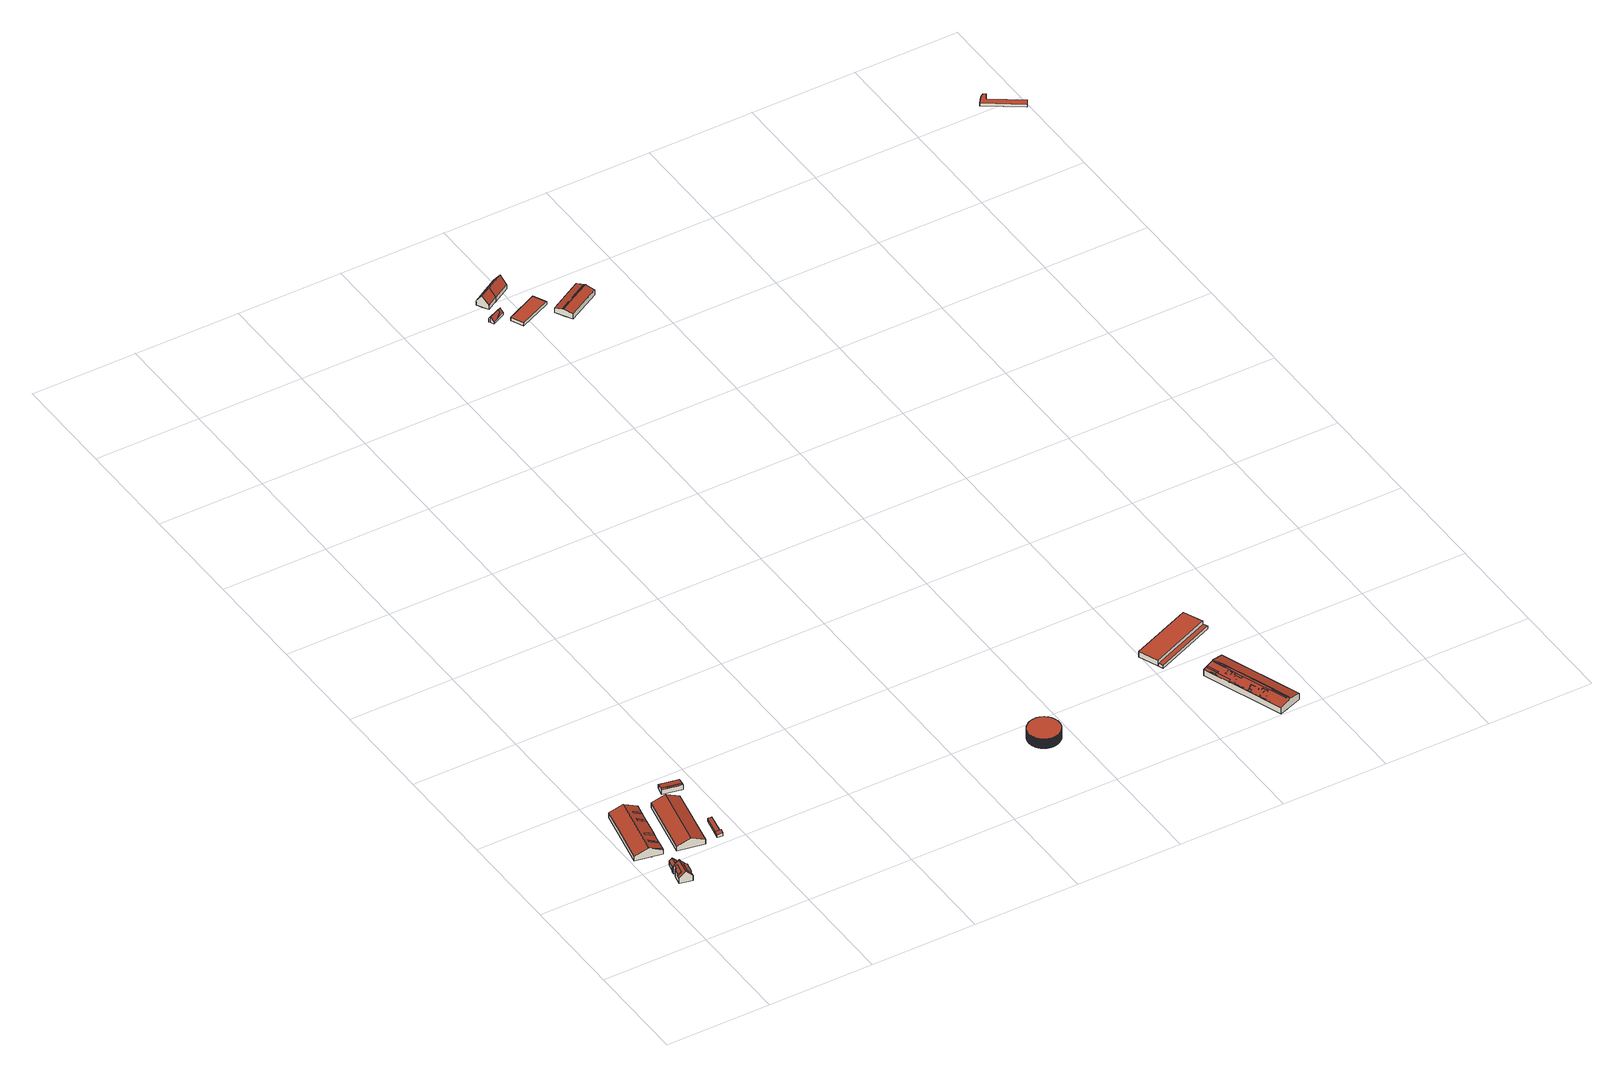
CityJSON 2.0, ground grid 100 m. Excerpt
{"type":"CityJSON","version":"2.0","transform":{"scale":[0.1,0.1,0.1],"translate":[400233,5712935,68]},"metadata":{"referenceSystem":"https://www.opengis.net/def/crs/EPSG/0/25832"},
"CityObjects":{
"building1":{"type":"Building","attributes":{"name":"05913000712260168 001","LoD1_datenquelleDachhoehe":"1000","LoD1_bezugspunktDach":"2200","GebaeudeHoehe":11.3,"LoD1_datenquelleBodenhoehe":"1000","LoD1_datenquelleLage":"1000","LoD2_datenquelleBodenhoehe":"1000","LoD2_datenquelleDachhoehe":"1000","LoD2_datenquelleLage":"1000","LoD2_FFDatum":"2020-02-06","LoD3_datenquelleBodenhoehe":"1000","LoD3_datenquelleDachhoehe":"1000","LoD3_datenquelleLage":"1000","LoD3_FFDatum":"2019-10-16","LoD3_FirstGenerationBy":"Hochschule Niederrhein, iPattern Institut, 2019","measuredHeight":11.3,"roofType":"3200","storeysAboveGround":0},"address":[{"locality":"Dortmund","thoroughfareName":"Greveler Straße","thoroughfareNumber":"168"}],"geometry":[{"type":"MultiSurface","lod":"2","boundaries":[[[0,1,2,3,4,5,6,7,8]],[[9,10,11,12,13,14,0,15,16,17]],[[18,5,4,19,20]],[[21,22,23,24,25,26,27,28,10,9,29,30]],[[31,32,33,34,35,36,37,38,39,40,41,42,43,44,45,46,47]],[[37,35,16,15,8,7]],[[40,37,7,6,18,20,2,1]],[[35,31,22,21,30,29,17,16]],[[0,8,15]],[[42,40,1,0,14,13]],[[3,2,20,19]],[[4,3,19]],[[6,5,18]],[[9,17,29]],[[11,10,28]],[[12,11,28,27]],[[45,42,13,12,27,26,25]],[[46,45,25,24]],[[47,46,24,23]],[[31,47,23,22]]],"semantics":{"surfaces":[{"type":"RoofSurface"},{"type":"GroundSurface"},{"type":"WallSurface"}],"values":[0,0,0,0,1,2,2,2,2,2,2,2,2,2,2,2,2,2,2,2]}}]},
"building2":{"type":"Building","attributes":{"name":"05913000712260168 003","LoD1_datenquelleDachhoehe":"1000","LoD1_bezugspunktDach":"2200","GebaeudeHoehe":7.1,"LoD1_datenquelleBodenhoehe":"1000","LoD1_datenquelleLage":"1000","LoD2_datenquelleBodenhoehe":"1000","LoD2_datenquelleDachhoehe":"1000","LoD2_datenquelleLage":"1000","LoD2_FFDatum":"2020-02-06","LoD3_datenquelleBodenhoehe":"1000","LoD3_datenquelleDachhoehe":"1000","LoD3_datenquelleLage":"1000","LoD3_FFDatum":"2019-10-16","LoD3_FirstGenerationBy":"Hochschule Niederrhein, iPattern Institut, 2019","measuredHeight":7.1,"roofType":"3100","storeysAboveGround":0},"address":[{"locality":"Dortmund","thoroughfareName":"Greveler Straße","thoroughfareNumber":"168"}],"geometry":[{"type":"MultiSurface","lod":"2","boundaries":[[[48,49,50,51]],[[52,51,53,16,54]],[[55,56,57,58,59,60,61]],[[57,55,53,51,50]],[[58,57,50,49]],[[61,58,49,48,52,54,16]],[[55,61,16,53]],[[48,51,52]]],"semantics":{"surfaces":[{"type":"RoofSurface"},{"type":"GroundSurface"},{"type":"WallSurface"}],"values":[0,0,1,2,2,2,2,2]}}]},
"building3":{"type":"Building","attributes":{"name":"05913000712260168 004","LoD1_datenquelleDachhoehe":"1000","LoD1_bezugspunktDach":"2200","GebaeudeHoehe":10.4,"LoD1_datenquelleBodenhoehe":"1000","LoD1_datenquelleLage":"1000","LoD2_datenquelleBodenhoehe":"1000","LoD2_datenquelleDachhoehe":"1000","LoD2_datenquelleLage":"1000","LoD2_FFDatum":"2020-02-06","LoD3_datenquelleBodenhoehe":"1000","LoD3_datenquelleDachhoehe":"1000","LoD3_datenquelleLage":"1000","LoD3_FFDatum":"2019-10-16","LoD3_FirstGenerationBy":"Hochschule Niederrhein, iPattern Institut, 2019","measuredHeight":10.4,"roofType":"9999","storeysAboveGround":0},"address":[{"locality":"Dortmund","thoroughfareName":"Greveler Straße","thoroughfareNumber":"168"}],"geometry":[{"type":"MultiSurface","lod":"2","boundaries":[[[62,63,64,65,66]],[[62,67,68,69,70,71,72,73,74,75,76,77,78,79,80,81,82,83,84,85,86,87,88,89,90,91,92,93,63]],[[94,95,96,97,98,99,100]],[[101,102,103,104,105,106]],[[107,108,109,83,110]],[[111,112,113,114,115]],[[116,69,117]],[[118,119,120,121,122,123,124,125,126,127,128,129,130,131,132,133,134,135,136,137,138,139]],[[139,135,116,117,68,67,62,66]],[[119,139,66,65,64]],[[121,119,64,63,93]],[[103,102,92,91]],[[104,103,91,90]],[[105,104,90,89]],[[106,105,89,88]],[[108,107,86,85]],[[109,108,85,84]],[[109,84,83]],[[110,83,82]],[[96,95,80,79]],[[97,96,79,78]],[[98,97,78,77]],[[99,98,77,76]],[[100,99,76,75]],[[112,111,74,73]],[[113,112,73,72]],[[114,113,72,71]],[[115,114,71,70]],[[117,69,68]],[[135,121,93,92,102,101,106,88,87,86,107,110,82,81,80,95,94,100,75,74,111,115,70,69,116]]],"semantics":{"surfaces":[{"type":"RoofSurface"},{"type":"GroundSurface"},{"type":"WallSurface"}],"values":[0,0,0,0,0,0,0,1,2,2,2,2,2,2,2,2,2,2,2,2,2,2,2,2,2,2,2,2,2,2]}}]},
"building4":{"type":"Building","attributes":{"name":"05913000712260168 005","LoD1_datenquelleDachhoehe":"1000","LoD1_bezugspunktDach":"2200","GebaeudeHoehe":10.3,"LoD1_datenquelleBodenhoehe":"1000","LoD1_datenquelleLage":"1000","LoD2_datenquelleBodenhoehe":"1000","LoD2_datenquelleDachhoehe":"1000","LoD2_datenquelleLage":"1000","LoD2_FFDatum":"2020-02-06","LoD3_datenquelleBodenhoehe":"1000","LoD3_datenquelleDachhoehe":"1000","LoD3_datenquelleLage":"1000","LoD3_FFDatum":"2019-10-16","LoD3_FirstGenerationBy":"Hochschule Niederrhein, iPattern Institut, 2019","measuredHeight":10.3,"roofType":"3100","storeysAboveGround":0},"address":[{"locality":"Dortmund","thoroughfareName":"Greveler Straße","thoroughfareNumber":"168"}],"geometry":[{"type":"MultiSurface","lod":"2","boundaries":[[[140,141,142,143]],[[140,143,144,145]],[[146,147,148,149,150,151]],[[148,146,144,143,142]],[[149,148,142,141]],[[151,149,141,140,145]],[[146,151,145,144]]],"semantics":{"surfaces":[{"type":"RoofSurface"},{"type":"GroundSurface"},{"type":"WallSurface"}],"values":[0,0,1,2,2,2,2]}}]},
"building5":{"type":"Building","attributes":{"name":"05913000712260168 008","LoD1_datenquelleDachhoehe":"1000","LoD1_bezugspunktDach":"2200","GebaeudeHoehe":3.4,"LoD1_AnlassartAlkis":300200,"LoD1_datenquelleBodenhoehe":"1000","LoD1_datenquelleLage":"1000","LoD2_datenquelleBodenhoehe":"1000","LoD2_datenquelleDachhoehe":"1000","LoD2_datenquelleLage":"1000","LoD2_FFDatum":"2020-02-06","LoD3_datenquelleBodenhoehe":"1000","LoD3_datenquelleDachhoehe":"1000","LoD3_datenquelleLage":"1000","LoD3_FFDatum":"2019-10-16","LoD3_FirstGenerationBy":"Hochschule Niederrhein, iPattern Institut, 2019","measuredHeight":3.4,"roofType":"1000","storeysAboveGround":0},"address":[{"locality":"Dortmund","thoroughfareName":"Greveler Straße","thoroughfareNumber":"168"}],"geometry":[{"type":"MultiSurface","lod":"2","boundaries":[[[152,153,154,155,156]],[[157,158,159,160,161]],[[157,161,152,156]],[[158,157,156,155]],[[159,158,155,154]],[[160,159,154,153]],[[161,160,153,152]]],"semantics":{"surfaces":[{"type":"RoofSurface"},{"type":"GroundSurface"},{"type":"WallSurface"}],"values":[0,1,2,2,2,2,2]}}]},
"building6":{"type":"Building","attributes":{"name":"05913000712260168 006","LoD1_datenquelleDachhoehe":"1000","LoD1_bezugspunktDach":"2200","GebaeudeHoehe":3.2,"LoD1_AnlassartAlkis":300200,"LoD1_datenquelleBodenhoehe":"1000","LoD1_datenquelleLage":"1000","LoD2_datenquelleBodenhoehe":"1000","LoD2_datenquelleDachhoehe":"1000","LoD2_datenquelleLage":"1000","LoD2_FFDatum":"2020-02-06","LoD3_datenquelleBodenhoehe":"1000","LoD3_datenquelleDachhoehe":"1000","LoD3_datenquelleLage":"1000","LoD3_FFDatum":"2019-10-16","LoD3_FirstGenerationBy":"Hochschule Niederrhein, iPattern Institut, 2019","measuredHeight":3.2,"roofType":"1000","storeysAboveGround":0},"address":[{"locality":"Dortmund","thoroughfareName":"Greveler Straße","thoroughfareNumber":"168"}],"geometry":[{"type":"MultiSurface","lod":"2","boundaries":[[[155,162,154,163,164,165,166]],[[167,168,169,170,159,171,158]],[[167,158,155,166]],[[168,167,166,165]],[[170,168,165,164,163]],[[159,170,163,154]],[[158,159,154,162,155]]],"semantics":{"surfaces":[{"type":"RoofSurface"},{"type":"GroundSurface"},{"type":"WallSurface"}],"values":[0,1,2,2,2,2,2]}}]},
"building7":{"type":"Building","attributes":{"name":"05913000712260168 007","LoD1_datenquelleDachhoehe":"1000","LoD1_bezugspunktDach":"2200","GebaeudeHoehe":5.4,"LoD1_datenquelleBodenhoehe":"1000","LoD1_datenquelleLage":"1000","LoD2_datenquelleBodenhoehe":"1000","LoD2_datenquelleDachhoehe":"1000","LoD2_datenquelleLage":"1000","LoD2_FFDatum":"2020-02-06","LoD3_datenquelleBodenhoehe":"1000","LoD3_datenquelleDachhoehe":"1000","LoD3_datenquelleLage":"1000","LoD3_FFDatum":"2019-10-16","LoD3_FirstGenerationBy":"Hochschule Niederrhein, iPattern Institut, 2019","measuredHeight":5.4,"roofType":"1000","storeysAboveGround":0},"address":[{"locality":"Dortmund","thoroughfareName":"Greveler Straße","thoroughfareNumber":"168"}],"geometry":[{"type":"MultiSurface","lod":"2","boundaries":[[[172,173,174,175,176,177,178,179]],[[180,181,182,183,184,185,186,187,188]],[[189,186,185,172,179,190,188]],[[173,172,185,184]],[[183,173,184]],[[191,183,192,193]],[[194,195,196,197,198,199,200,201,202,203,204,205,206]],[[199,197,190,179,178]],[[200,199,178,177]],[[189,188,187]],[[186,189,187]],[[192,183,182]],[[193,192,182,181]],[[197,206,191,193,181,180,188,190]],[[206,200,177,176,175,174,173,183,191]]],"semantics":{"surfaces":[{"type":"RoofSurface"},{"type":"GroundSurface"},{"type":"WallSurface"}],"values":[0,0,0,0,0,0,1,2,2,2,2,2,2,2,2]}}]},
"building8":{"type":"Building","attributes":{"description":"FF_35","LoD1_datenquelleDachhoehe":"9998","LoD1_bezugspunktDach":"2200","LoD3_datenquelleBodenhoehe":"1000","LoD3_datenquelleLage":"1000","LoD3_datenquelleDachhoehe":"9998","LoD3_FFDatum":"2024-01-16","LoD2_FFDatum":"2024-01-15","LoD2_datenquelleDachhoehe":"9998","LoD2_datenquelleBodenhoehe":"1000","LoD2_datenquelleLage":"1000","LoD1_AnlassartAlkis":300200,"LoD1_FFDatumAlkis":"2022-05-03","LoD1_Fortfuehrungsfall":"Neuerfassung","LoD1_datenquelleBodenhoehe":"1000","LoD1_datenquelleLage":"1000"},"geometry":[{"type":"MultiSurface","lod":"2","boundaries":[[[207,208,209,210,211,212,213,214,215,216,217,218,219,220,221,222,223,224,225,226,227,228,229,230,231,232,233,234,235,236,237,238,239,240,241,242,243,244,245,246,247,248,249,250,251,252,253,254,255,256,257,258,259,260,261,262,263,264,265,266,267,268,269,270,271,272,273,274,275,276,277,278,279,280,281,282,283,284,285,286,287,288,289,290,291,292,293,294,295,296,297,298,299,300,301,302,303,304,305,306,307,308,309,310,311,312,313,314,315,316,317,318,319,320,321,322,323,324,325,326,327,328,329]],[[330,331,207,329]],[[332,330,329,328]],[[333,332,328,327]],[[334,333,327,326]],[[335,334,326,325]],[[336,335,325,324]],[[337,336,324,323]],[[338,337,323,322]],[[339,338,322,321]],[[340,339,321,320]],[[341,340,320,319]],[[342,341,319,318]],[[343,342,318,317]],[[344,343,317,316]],[[345,344,316,315]],[[346,345,315,314]],[[347,346,314,313]],[[348,347,313,312]],[[349,348,312,311]],[[350,349,311,310]],[[351,350,310,309]],[[352,351,309,308]],[[353,352,308,307]],[[354,353,307,306]],[[355,354,306,305]],[[356,355,305,304]],[[357,356,304,303]],[[358,357,303,302]],[[359,358,302,301]],[[360,359,301,300]],[[361,360,300,299]],[[362,361,299,298]],[[363,362,298,297]],[[364,363,297,296]],[[365,364,296,295]],[[366,365,295,294]],[[367,366,294,293]],[[368,367,293,292]],[[369,368,292,291]],[[370,369,291,290]],[[371,370,290,289]],[[372,371,289,288]],[[373,372,288,287]],[[374,373,287,286]],[[375,374,286,285]],[[376,375,285,284]],[[377,376,284,283]],[[378,377,283,282]],[[379,378,282,281]],[[380,379,281,280]],[[381,380,280,279]],[[382,381,279,278]],[[383,382,278,277]],[[384,383,277,276]],[[385,384,276,275]],[[386,385,275,274]],[[387,386,274,273]],[[388,387,273,272]],[[389,388,272,271]],[[390,389,271,270]],[[391,390,270,269]],[[392,391,269,268]],[[393,392,268,267]],[[394,393,267,266]],[[395,394,266,265]],[[396,395,265,264]],[[397,396,264,263]],[[398,397,263,262]],[[399,398,262,261]],[[400,399,261,260]],[[401,400,260,259]],[[402,401,259,258]],[[403,402,258,257]],[[404,403,257,256]],[[405,404,256,255]],[[406,405,255,254]],[[407,406,254,253]],[[408,407,253,252]],[[409,408,252,251]],[[410,409,251,250]],[[411,410,250,249]],[[412,411,249,248]],[[413,412,248,247]],[[414,413,247,246]],[[415,414,246,245]],[[416,415,245,244]],[[417,416,244,243]],[[418,417,243,242]],[[419,418,242,241]],[[420,419,241,240]],[[421,420,240,239]],[[422,421,239,238]],[[423,422,238,237]],[[424,423,237,236]],[[425,424,236,235]],[[426,425,235,234]],[[427,426,234,233]],[[428,427,233,232]],[[429,428,232,231]],[[430,429,231,230]],[[431,430,230,229]],[[432,431,229,228]],[[433,432,228,227]],[[434,433,227,226]],[[435,434,226,225]],[[436,435,225,224]],[[437,436,224,223]],[[438,437,223,222]],[[439,438,222,221]],[[440,439,221,220]],[[441,440,220,219]],[[442,441,219,218]],[[443,442,218,217]],[[444,443,217,216]],[[445,444,216,215]],[[446,445,215,214]],[[447,446,214,213]],[[448,447,213,212]],[[449,448,212,211]],[[450,449,211,210]],[[451,450,210,209]],[[452,451,209,208]],[[331,452,208,207]],[[331,330,332,333,334,335,336,337,338,339,340,341,342,343,344,345,346,347,348,349,350,351,352,353,354,355,356,357,358,359,360,361,362,363,364,365,366,367,368,369,370,371,372,373,374,375,376,377,378,379,380,381,382,383,384,385,386,387,388,389,390,391,392,393,394,395,396,397,398,399,400,401,402,403,404,405,406,407,408,409,410,411,412,413,414,415,416,417,418,419,420,421,422,423,424,425,426,427,428,429,430,431,432,433,434,435,436,437,438,439,440,441,442,443,444,445,446,447,448,449,450,451,452]]],"semantics":{"surfaces":[{"type":"RoofSurface"},{"type":"WallSurface"},{"type":"GroundSurface"}],"values":[0,1,1,1,1,1,1,1,1,1,1,1,1,1,1,1,1,1,1,1,1,1,1,1,1,1,1,1,1,1,1,1,1,1,1,1,1,1,1,1,1,1,1,1,1,1,1,1,1,1,1,1,1,1,1,1,1,1,1,1,1,1,1,1,1,1,1,1,1,1,1,1,1,1,1,1,1,1,1,1,1,1,1,1,1,1,1,1,1,1,1,1,1,1,1,1,1,1,1,1,1,1,1,1,1,1,1,1,1,1,1,1,1,1,1,1,1,1,1,1,1,1,1,1,2]}}]},
"building9":{"type":"Building","attributes":{"name":"05913000705900103 004","LoD1_datenquelleDachhoehe":"1000","LoD1_bezugspunktDach":"2200","GebaeudeHoehe":6.4,"LoD1_AnlassartAlkis":300200,"LoD1_datenquelleBodenhoehe":"1000","LoD1_datenquelleLage":"1000","LoD2_datenquelleBodenhoehe":"1000","LoD2_datenquelleDachhoehe":"1000","LoD2_datenquelleLage":"1000","LoD2_FFDatum":"2020-02-06","LoD3_datenquelleBodenhoehe":"1000","LoD3_datenquelleDachhoehe":"1000","LoD3_datenquelleLage":"1000","LoD3_FFDatum":"2019-10-16","LoD3_FirstGenerationBy":"Hochschule Niederrhein, iPattern Institut, 2019","measuredHeight":6.4,"roofType":"9999","storeysAboveGround":0},"address":[{"locality":"Dortmund","thoroughfareName":"Bönninghauser Straße","thoroughfareNumber":"103"}],"geometry":[{"type":"MultiSurface","lod":"2","boundaries":[[[453,454,455,456,457]],[[456,458,459,460,461,462]],[[463,464,456,465,466]],[[467,468,469,470,471,472,473,474]],[[473,472,453,457]],[[456,462,457]],[[472,470,463,466,454,453]],[[474,473,462,461]],[[467,474,461,460]],[[456,464,458]],[[455,454,466,465]],[[456,455,465]],[[470,467,460,459,458,464,463]]],"semantics":{"surfaces":[{"type":"RoofSurface"},{"type":"GroundSurface"},{"type":"WallSurface"}],"values":[0,0,0,1,2,2,2,2,2,2,2,2,2]}}]},
"building10":{"type":"Building","attributes":{"description":"FF_03","name":"05913000705900103 001","LoD1_datenquelleDachhoehe":"1000","LoD1_bezugspunktDach":"2200","LoD1_AnlassartAlkis":300400,"LoD3_FirstGenerationBy":"Hochschule Niederrhein, iPattern Institut, 2019","LoD2_datenquelleBodenhoehe":"1000","LoD2_datenquelleDachhoehe":"1000","LoD2_datenquelleLage":"1000","LoD3_FFDatum":"2019-10-16","LoD1_FFDatumAlkis":"2021-02-16","LoD1_Fortfuehrungsfall":"Fortführung 3D-Attribute","LoD3_datenquelleLage":"1000","LoD3_datenquelleBodenhoehe":"1000","LoD3_datenquelleDachhoehe":"1000","LoD2_FFDatum":"2020-02-06","LoD1_datenquelleBodenhoehe":"1000","LoD1_datenquelleLage":"1000","GebaeudeHoehe":12.4,"measuredHeight":12.4},"address":[{"locality":"Dortmund","thoroughfareName":"Bönninghauser Straße","thoroughfareNumber":"103"}],"geometry":[{"type":"MultiSurface","lod":"2","boundaries":[[[475,476,477,478]],[[477,479,480,478]],[[481,482,483,484,485,486]],[[483,481,479,477,476]],[[484,483,476,475]],[[486,484,475,478,480]],[[481,486,480,479]]],"semantics":{"surfaces":[{"type":"RoofSurface"},{"type":"GroundSurface"},{"type":"WallSurface"}],"values":[0,0,1,2,2,2,2]}}]},
"building11":{"type":"Building","attributes":{"name":"05913000705900103 003","LoD1_datenquelleDachhoehe":"1000","LoD1_bezugspunktDach":"2200","GebaeudeHoehe":12.6,"LoD1_AnlassartAlkis":300200,"LoD1_datenquelleBodenhoehe":"1000","LoD1_datenquelleLage":"1000","LoD2_datenquelleBodenhoehe":"1000","LoD2_datenquelleDachhoehe":"1000","LoD2_datenquelleLage":"1000","LoD2_FFDatum":"2020-02-06","LoD3_datenquelleBodenhoehe":"1000","LoD3_datenquelleDachhoehe":"1000","LoD3_datenquelleLage":"1000","LoD3_FFDatum":"2019-10-16","LoD3_FirstGenerationBy":"Hochschule Niederrhein, iPattern Institut, 2019","measuredHeight":12.6,"roofType":"3100","storeysAboveGround":0},"address":[{"locality":"Dortmund","thoroughfareName":"Bönninghauser Straße","thoroughfareNumber":"103"}],"geometry":[{"type":"MultiSurface","lod":"2","boundaries":[[[487,488,489,490,491]],[[487,491,492,493,479]],[[494,495,496,497,498,499,500,501]],[[498,494,493,492,491,490,489]],[[499,498,489,488]],[[501,499,488,487,479]],[[494,501,479,493]]],"semantics":{"surfaces":[{"type":"RoofSurface"},{"type":"GroundSurface"},{"type":"WallSurface"}],"values":[0,0,1,2,2,2,2]}}]},
"building12":{"type":"Building","attributes":{"description":"FF_05","LoD1_datenquelleDachhoehe":"9998","LoD1_bezugspunktDach":"2200","LoD3_datenquelleBodenhoehe":"1000","LoD3_datenquelleLage":"1000","LoD3_datenquelleDachhoehe":"9998","LoD3_FFDatum":"2024-01-16","LoD2_FFDatum":"2024-01-15","LoD2_datenquelleDachhoehe":"9998","LoD2_datenquelleBodenhoehe":"1000","LoD2_datenquelleLage":"1000","LoD1_AnlassartAlkis":300200,"LoD1_FFDatumAlkis":"2021-02-16","LoD1_Fortfuehrungsfall":"Neuerfassung","LoD1_datenquelleBodenhoehe":"1000","LoD1_datenquelleLage":"1000"},"geometry":[{"type":"MultiSurface","lod":"2","boundaries":[[[502,503,504,505]],[[502,505,506,507]],[[505,504,508,506]],[[504,503,509,508]],[[503,502,507,509]],[[507,506,508,509]]],"semantics":{"surfaces":[{"type":"GroundSurface"},{"type":"WallSurface"},{"type":"RoofSurface"}],"values":[0,1,1,1,1,2]}}]},
"building13":{"type":"Building","attributes":{"description":"FF_03","name":"05913000705900103 005","LoD1_datenquelleDachhoehe":"1000","LoD1_bezugspunktDach":"2200","LoD1_AnlassartAlkis":300400,"LoD3_FirstGenerationBy":"Hochschule Niederrhein, iPattern Institut, 2019","LoD2_datenquelleBodenhoehe":"1000","LoD2_datenquelleDachhoehe":"1000","LoD2_datenquelleLage":"1000","LoD3_FFDatum":"2019-10-16","LoD1_FFDatumAlkis":"2021-02-16","LoD1_Fortfuehrungsfall":"Fortführung 3D-Attribute","LoD3_datenquelleLage":"1000","LoD3_datenquelleBodenhoehe":"1000","LoD3_datenquelleDachhoehe":"1000","LoD2_FFDatum":"2020-02-06","LoD1_datenquelleBodenhoehe":"1000","LoD1_datenquelleLage":"1000","GebaeudeHoehe":7.9,"measuredHeight":7.9},"address":[{"locality":"Dortmund","thoroughfareName":"Bönninghauser Straße","thoroughfareNumber":"103"}],"geometry":[{"type":"MultiSurface","lod":"2","boundaries":[[[510,511,512,513,514,515,516,517,518]],[[519,520,521,522,523,524,525,526,518,517,527,528,529,530]],[[531,532,533,534,535,536]],[[537,538,539,540,541,542,543]],[[544,545,546,547,548,549,550,551,552,553]],[[547,545,517,516,515]],[[548,547,515,514]],[[523,522,512,511]],[[553,548,514,513,538,537,543,530,529,528]],[[544,553,528,527]],[[545,544,527,517]],[[525,524,531,536]],[[526,525,536,535]],[[518,526,535,534]],[[510,518,534,533]],[[511,510,533,532]],[[524,523,532,531]],[[519,530,543,542]],[[520,519,542,541]],[[521,520,541,540]],[[522,521,540,539]],[[513,512,539,538]]],"semantics":{"surfaces":[{"type":"RoofSurface"},{"type":"GroundSurface"},{"type":"WallSurface"}],"values":[0,0,0,0,1,2,2,2,2,2,2,2,2,2,2,2,2,2,2,2,2,2]}}]},
"building14":{"type":"Building","attributes":{"description":"FF_35","LoD1_datenquelleDachhoehe":"9998","LoD1_bezugspunktDach":"2200","LoD3_datenquelleBodenhoehe":"1000","LoD3_datenquelleLage":"1000","LoD3_datenquelleDachhoehe":"9998","LoD3_FFDatum":"2024-01-16","LoD2_FFDatum":"2024-01-15","LoD2_datenquelleDachhoehe":"9998","LoD2_datenquelleBodenhoehe":"1000","LoD2_datenquelleLage":"1000","LoD1_AnlassartAlkis":200100,"LoD1_FFDatumAlkis":"2022-05-03","LoD1_Fortfuehrungsfall":"Neuerfassung","LoD1_datenquelleBodenhoehe":"1000","LoD1_datenquelleLage":"1000","dateOfConstruction":"2020-01-01","roofType":"2100","storeysAboveGround":1},"address":[{"locality":"Dortmund","thoroughfareName":"Greveler Straße"}],"geometry":[{"type":"MultiSurface","lod":"2","boundaries":[[[554,555,556,557]],[[558,559,554,557]],[[560,558,557,556]],[[561,560,556,555]],[[559,561,555,554]],[[559,558,560,561]]],"semantics":{"surfaces":[{"type":"RoofSurface"},{"type":"WallSurface"},{"type":"GroundSurface"}],"values":[0,1,1,1,1,2]}}]},
"building15":{"type":"Building","attributes":{"description":"FF_35","LoD1_datenquelleDachhoehe":"9998","LoD1_bezugspunktDach":"2200","LoD3_datenquelleBodenhoehe":"1000","LoD3_datenquelleLage":"1000","LoD3_datenquelleDachhoehe":"9998","LoD3_FFDatum":"2024-01-16","LoD2_FFDatum":"2024-01-15","LoD2_datenquelleDachhoehe":"9998","LoD2_datenquelleBodenhoehe":"1000","LoD2_datenquelleLage":"1000","LoD1_AnlassartAlkis":300200,"LoD1_FFDatumAlkis":"2022-05-03","LoD1_Fortfuehrungsfall":"Neuerfassung","LoD1_datenquelleBodenhoehe":"1000","LoD1_datenquelleLage":"1000"},"geometry":[{"type":"MultiSurface","lod":"2","boundaries":[[[562,563,564,565]],[[566,567,562,565]],[[558,566,565,564]],[[559,558,564,563]],[[567,559,563,562]],[[567,566,558,559]]],"semantics":{"surfaces":[{"type":"RoofSurface"},{"type":"WallSurface"},{"type":"GroundSurface"}],"values":[0,1,1,1,1,2]}}]},
"building16":{"type":"Building","attributes":{"name":"05913000712260222 001","LoD1_datenquelleDachhoehe":"1000","LoD1_bezugspunktDach":"2200","GebaeudeHoehe":9.4,"LoD1_datenquelleBodenhoehe":"1000","LoD1_datenquelleLage":"1000","LoD2_datenquelleBodenhoehe":"1000","LoD2_datenquelleDachhoehe":"1000","LoD2_datenquelleLage":"1000","LoD2_FFDatum":"2020-02-06","LoD3_datenquelleBodenhoehe":"1000","LoD3_datenquelleDachhoehe":"1000","LoD3_datenquelleLage":"1000","LoD3_FFDatum":"2019-10-16","LoD3_FirstGenerationBy":"Hochschule Niederrhein, iPattern Institut, 2019","measuredHeight":9.4,"roofType":"5000","storeysAboveGround":1},"address":[{"locality":"Dortmund","thoroughfareName":"Greveler Straße","thoroughfareNumber":"222"}],"geometry":[{"type":"MultiSurface","lod":"2","boundaries":[[[568,569,570,571,572,573,574,575,576,577,578,579,580,581,582,583,584,585,586,587,588,589,590,591,592,593,594,595,596,597,598,599,600,601,602,603,604,605,606,607,608,609,610,611,612,613,614,615]],[[616,617,618]],[[619,620,621,622,623,624,625,599,598,597,626,627,628,629,630,631]],[[607,606,632,633,634,635,636,637,638,639,640,641,642,643,644]],[[586,645,646,647,648,649,650,651,652,653,654,655,656,657,658,659,660,661,662,663,664,665,666,667,668,669,670,671,672,673,674,675,676,677,678,679,680,681,682,683,684]],[[685,590,686,588,687,586,688,584,583,582,689,580,579,592]],[[690,641,640,691,692,693,694,695,696,697,698]],[[699,700,701,702,703,593,704,579,578,577,705,573,572,571]],[[706,573,707,708,576,575]],[[709,710,711,712,713,714,715,716,717,718,719,720,721]],[[722,723,724,725,726,727,728,729,730,679,678]],[[731,732,733,671,670,734,668,667,710,709,721,735,722,678,677,736]],[[737,728,727,726,725,738,739,740,741]],[[742,743,744,644,745,746,698,631,630,747,613,612]],[[715,714,748,749,750,751,752]],[[604,603,753,601,754,755]],[[756,757,758,759,760,761]],[[724,735,721,720,762,763,764]],[[765,766,767,768,769]],[[769,770,771,772,773,774]],[[775,671,733,732,731,736,677]],[[776,741,740,739,756,761]],[[716,751,750,777,778,717]],[[779,780,701,700,781,782,783,569,568,784,785]],[[786,644,744,743,742,787]],[[773,772,771,788,667,666,665,664]],[[789,674,673,672,677,676]],[[788,790,791,710,667]],[[638,792,793,794]],[[795,796,797,798,799,800,801,802,803,804,805,806,807,808,809,810,811,812]],[[777,750,813]],[[778,777,813,814]],[[717,778,814]],[[763,762,719,815]],[[764,763,815]],[[757,756,816]],[[758,757,816,817]],[[759,758,817,818]],[[760,759,818]],[[812,805,594,593,703,702,780,779,785,784,615,614]],[[755,754,606,605]],[[755,605,604]],[[753,603,602]],[[753,602,601]],[[805,799,628,627,626,597,596,595,594]],[[689,582,581]],[[580,689,581]],[[783,782,571,570]],[[569,783,570]],[[798,812,614,613,747,630,629]],[[799,798,629,628]],[[608,607,644]],[[745,644,643]],[[746,745,643,642]],[[641,690,642]],[[617,616,640,639]],[[794,639,638]],[[792,638,637]],[[693,692,637,636]],[[625,624,636,635]],[[599,625,635,634]],[[600,599,634,633]],[[601,600,633,632]],[[754,601,632,606]],[[789,676,675]],[[789,675,674]],[[734,670,669]],[[668,734,669]],[[819,663,662]],[[820,819,662,661]],[[821,820,661,660]],[[822,821,660,659]],[[823,822,659,658]],[[824,823,658,657]],[[825,824,657,656]],[[826,825,656,655]],[[827,826,655,654]],[[828,827,654,653]],[[829,828,653,652]],[[830,829,652,651]],[[831,830,651,650]],[[831,650,649]],[[591,685,592]],[[585,584,688]],[[586,585,688]],[[587,586,687]],[[587,687,588]],[[589,588,686]],[[589,686,590]],[[591,590,685]],[[698,746,690]],[[620,619,698,697]],[[621,620,697,696]],[[622,621,696,695]],[[623,622,695,694]],[[624,623,694,693]],[[793,792,692,691]],[[616,618,691,640]],[[782,781,699,571]],[[592,579,704]],[[592,704,593]],[[781,700,699]],[[575,574,706]],[[577,576,708]],[[705,577,708,707]],[[705,707,573]],[[574,573,706]],[[762,720,719]],[[752,716,715]],[[791,712,711]],[[791,711,710]],[[723,722,735]],[[612,611,742]],[[619,631,698]],[[723,735,724]],[[832,769,774]],[[832,774,773]],[[672,775,677]],[[672,671,775]],[[752,751,716]],[[615,784,568]],[[702,701,780]],[[609,608,644,786]],[[610,609,786,787]],[[611,610,787,742]],[[618,617,794,793]]],"semantics":{"surfaces":[{"type":"RoofSurface"},{"type":"GroundSurface"},{"type":"WallSurface"}],"values":[0,0,0,0,0,0,0,0,0,0,0,0,0,0,0,0,0,0,0,0,0,0,0,0,0,0,0,0,0,1,2,2,2,2,2,2,2,2,2,2,2,2,2,2,2,2,2,2,2,2,2,2,2,2,2,2,2,2,2,2,2,2,2,2,2,2,2,2,2,2,2,2,2,2,2,2,2,2,2,2,2,2,2,2,2,2,2,2,2,2,2,2,2,2,2,2,2,2,2,2,2,2,2,2,2,2,2,2,2,2,2,2,2,2,2,2,2,2,2,2,2,2,2,2,2,2]}}]},
"building17":{"type":"Building","attributes":{"description":"FF_51","LoD1_datenquelleDachhoehe":"9998","LoD1_bezugspunktDach":"2200","LoD3_datenquelleBodenhoehe":"1000","LoD3_datenquelleLage":"1000","LoD3_datenquelleDachhoehe":"9998","LoD3_FFDatum":"2024-01-16","LoD2_FFDatum":"2024-01-15","LoD2_datenquelleDachhoehe":"9998","LoD2_datenquelleBodenhoehe":"1000","LoD2_datenquelleLage":"1000","LoD1_AnlassartAlkis":200100,"LoD1_FFDatumAlkis":"2023-08-15","LoD1_Fortfuehrungsfall":"Neuerfassung","LoD1_datenquelleBodenhoehe":"1000","LoD1_datenquelleLage":"1000","roofType":"2100","storeysAboveGround":1},"address":[{"locality":"Dortmund","thoroughfareName":"Kurler Straße","thoroughfareNumber":"240"}],"geometry":[{"type":"MultiSurface","lod":"2","boundaries":[[[833,834,835,836,837,838,839]],[[840,841,833,839]],[[842,840,839,838]],[[843,842,838,837]],[[844,843,837,836]],[[845,844,836,835]],[[846,845,835,834]],[[841,846,834,833]],[[841,840,842,843,844,845,846]]],"semantics":{"surfaces":[{"type":"RoofSurface"},{"type":"WallSurface"},{"type":"GroundSurface"}],"values":[0,1,1,1,1,1,1,1,2]}}]}
},
"vertices":[
[230,685,160],[290,673,99],[297,711,99],[294,711,103],[262,717,135],[281,815,135],[317,807,99],[322,834,99],[265,846,157],[234,827,135],[214,726,135],[182,734,103],[180,737,101],[172,697,101],[230,685,159],[265,846,162],[204,858,101],[200,834,101],[317,807,121],[294,711,122],[297,711,121],[199,831,121],[199,829,121],[213,826,127],[207,793,127],[192,796,121],[181,739,121],[180,737,121],[182,734,122],[200,834,121],[199,832,121],[199,829,49],[199,831,49],[199,832,49],[200,834,49],[204,858,49],[265,846,49],[322,834,49],[317,807,49],[297,711,49],[290,673,49],[230,685,49],[172,697,49],[180,737,49],[181,739,49],[192,796,49],[207,793,49],[213,826,49],
[232,853,127],[265,846,93],[281,927,93],[248,934,127],[232,853,128],[221,939,101],[231,853,127],[221,939,57],[248,934,57],[281,927,57],[265,846,57],[232,853,57],[231,853,57],[204,858,57],
[129,1112,160],[248,1708,160],[123,1733,105],[74,1490,105],[4,1137,105],[159,1106,148],[160,1106,147],[257,1100,107],[272,1177,107],[269,1178,109],[183,1195,145],[186,1216,145],[277,1198,107],[292,1278,107],[289,1279,109],[203,1297,145],[207,1320,145],[295,1303,109],[296,1297,107],[297,1299,107],[330,1468,107],[249,1484,141],[254,1508,142],[333,1492,108],[335,1489,107],[335,1491,107],[352,1574,107],[350,1575,108],[274,1591,140],[280,1616,140],[357,1601,107],[373,1683,107],[293,1279,106],[296,1297,106],[295,1303,107],[207,1320,144],[203,1297,144],[289,1279,107],[292,1278,106],[352,1575,106],[357,1601,106],[280,1616,139],[274,1591,139],[350,1575,106],[352,1574,106],[335,1489,106],[333,1492,107],[254,1508,141],[330,1468,106],[277,1198,106],[186,1216,144],[183,1195,144],[269,1178,107],[272,1177,106],[254,1087,103],[160,1106,144],[74,1490,56],[123,1733,56],[248,1708,56],[373,1683,56],[357,1601,56],[352,1575,56],[352,1574,56],[335,1491,56],[335,1489,56],[330,1468,56],[297,1299,56],[296,1297,56],[293,1279,56],[292,1278,56],[277,1198,56],[272,1177,56],[257,1100,56],[254,1087,56],[160,1106,56],[159,1106,56],[129,1112,56],[4,1137,56],
[497,1038,160],[622,1014,105],[741,1610,105],[616,1635,160],[490,1660,105],[371,1063,105],[490,1660,57],[616,1635,57],[741,1610,57],[622,1014,57],[497,1038,57],[371,1063,57],
[802,1031,88],[811,1076,88],[798,1079,86],[762,1086,82],[752,1041,82],[752,1041,54],[762,1086,54],[798,1079,54],[811,1076,54],[802,1031,54],
[780,1082,84],[833,1256,86],[816,1259,84],[806,1262,83],[798,1264,82],[798,1264,54],[806,1262,54],[816,1259,54],[833,1256,54],[780,1082,54],
[664,1774,109],[843,1737,110],[844,1740,109],[844,1741,109],[844,1743,109],[857,1807,97],[672,1843,97],[659,1775,109],[825,1722,106],[827,1722,106],[836,1723,107],[842,1729,108],[832,1732,108],[715,1761,109],[708,1758,108],[707,1748,107],[799,1727,106],[707,1748,106],[655,1755,105],[840,1719,105],[836,1723,106],[827,1722,105],[827,1722,56],[825,1722,56],[799,1727,56],[655,1755,56],[659,1775,56],[672,1843,56],[857,1807,56],[844,1743,56],[844,1741,56],[844,1740,56],[843,1737,56],[842,1729,56],[840,1719,56],
[3763,613,128],[3770,614,128],[3777,615,128],[3784,616,128],[3791,617,128],[3798,619,128],[3805,621,128],[3811,623,128],[3818,626,128],[3824,629,128],[3831,632,128],[3837,636,128],[3843,640,128],[3849,645,128],[3855,649,128],[3860,654,128],[3866,659,128],[3871,665,128],[3875,671,128],[3880,677,128],[3884,683,128],[3887,689,128],[3891,696,128],[3894,703,128],[3896,709,128],[3899,716,128],[3901,724,128],[3903,731,128],[3904,738,128],[3905,745,128],[3905,753,128],[3905,760,128],[3905,767,128],[3905,775,128],[3904,782,128],[3902,789,128],[3901,796,128],[3899,803,128],[3896,810,128],[3894,817,128],[3891,824,128],[3887,830,128],[3884,837,128],[3879,843,128],[3875,849,128],[3870,855,128],[3865,861,128],[3860,866,128],[3854,871,128],[3848,876,128],[3842,880,128],[3836,885,128],[3829,888,128],[3823,892,128],[3816,895,128],[3809,898,128],[3801,900,128],[3794,902,128],[3787,904,128],[3779,905,128],[3772,906,128],[3764,906,128],[3757,906,128],[3749,906,128],[3742,905,128],[3734,904,128],[3727,903,128],[3719,901,128],[3712,899,128],[3705,896,128],[3698,893,128],[3691,890,128],[3685,886,128],[3678,882,128],[3672,878,128],[3666,873,128],[3660,868,128],[3655,863,128],[3650,858,128],[3645,852,128],[3640,846,128],[3636,840,128],[3632,833,128],[3628,826,128],[3625,819,128],[3622,812,128],[3619,805,128],[3617,798,128],[3616,791,128],[3614,783,128],[3613,775,128],[3612,768,128],[3612,760,128],[3612,753,128],[3613,745,128],[3614,737,128],[3615,730,128],[3617,723,128],[3619,715,128],[3622,708,128],[3625,701,128],[3628,694,128],[3631,687,128],[3635,681,128],[3640,675,128],[3644,668,128],[3649,663,128],[3654,657,128],[3660,652,128],[3666,647,128],[3672,642,128],[3678,638,128],[3684,634,128],[3691,630,128],[3698,627,128],[3705,624,128],[3712,621,128],[3719,619,128],[3727,617,128],[3734,615,128],[3742,614,128],[3749,614,128],[3756,613,128],[3756,613,28],[3763,613,28],[3749,614,28],[3742,614,28],[3734,615,28],[3727,617,28],[3719,619,28],[3712,621,28],[3705,624,28],[3698,627,28],[3691,630,28],[3684,634,28],[3678,638,28],[3672,642,28],[3666,647,28],[3660,652,28],[3654,657,28],[3649,663,28],[3644,668,28],[3640,675,28],[3635,681,28],[3631,687,28],[3628,694,28],[3625,701,28],[3622,708,28],[3619,715,28],[3617,723,28],[3615,730,28],[3614,737,28],[3613,745,28],[3612,753,28],[3612,760,28],[3612,768,28],[3613,775,28],[3614,783,28],[3616,791,28],[3617,798,28],[3619,805,28],[3622,812,28],[3625,819,28],[3628,826,28],[3632,833,28],[3636,840,28],[3640,846,28],[3645,852,28],[3650,858,28],[3655,863,28],[3660,868,28],[3666,873,28],[3672,878,28],[3678,882,28],[3685,886,28],[3691,890,28],[3698,893,28],[3705,896,28],[3712,899,28],[3719,901,28],[3727,903,28],[3734,904,28],[3742,905,28],[3749,906,28],[3757,906,28],[3764,906,28],[3772,906,28],[3779,905,28],[3787,904,28],[3794,902,28],[3801,900,28],[3809,898,28],[3816,895,28],[3823,892,28],[3829,888,28],[3836,885,28],[3842,880,28],[3848,876,28],[3854,871,28],[3860,866,28],[3865,861,28],[3870,855,28],[3875,849,28],[3879,843,28],[3884,837,28],[3887,830,28],[3891,824,28],[3894,817,28],[3896,810,28],[3899,803,28],[3901,796,28],[3902,789,28],[3904,782,28],[3905,775,28],[3905,767,28],[3905,760,28],[3905,753,28],[3905,745,28],[3904,738,28],[3903,731,28],[3901,724,28],[3899,716,28],[3896,709,28],[3894,703,28],[3891,696,28],[3887,689,28],[3884,683,28],[3880,677,28],[3875,671,28],[3871,665,28],[3866,659,28],[3860,654,28],[3855,649,28],[3849,645,28],[3843,640,28],[3837,636,28],[3831,632,28],[3824,629,28],[3818,626,28],[3811,623,28],[3805,621,28],[3798,619,28],[3791,617,28],[3784,616,28],[3777,615,28],[3770,614,28],
[2651,7639,157],[2700,7662,157],[2742,7698,175],[2738,7714,194],[2638,7669,196],[2763,7724,196],[2763,7725,195],[2754,7745,166],[2629,7687,166],[2638,7669,192],[2776,7697,162],[2763,7724,193],[2742,7698,178],[2700,7662,162],[2754,7745,133],[2763,7725,133],[2763,7724,133],[2776,7697,133],[2700,7662,133],[2651,7639,133],[2638,7669,133],[2629,7687,133],
[2711,7815,180],[2815,7875,180],[2783,7929,261],[2680,7869,261],[2754,7980,183],[2651,7921,183],[2754,7980,138],[2783,7929,138],[2815,7875,138],[2711,7815,138],[2680,7869,138],[2651,7921,138],
[2782,7930,260],[2815,7875,175],[2981,7971,175],[2961,8006,228],[2949,8027,260],[2942,8038,243],[2920,8076,183],[2920,8076,134],[2942,8038,134],[2949,8027,134],[2961,8006,134],[2981,7971,134],[2815,7875,134],[2782,7930,134],[2754,7980,134],
[3161,7636,124],[2853,7498,124],[2799,7618,124],[3102,7761,124],[3102,7761,154],[3161,7636,154],[2799,7618,154],[2853,7498,154],
[3355,7523,196],[3353,7522,195],[3296,7490,195],[3208,7440,195],[3251,7363,172],[3570,7541,172],[3534,7605,191],[3527,7616,195],[3520,7612,195],[3205,7453,191],[3292,7502,191],[3297,7492,194],[3296,7490,194],[3353,7522,194],[3348,7535,190],[3515,7628,190],[3521,7616,194],[3483,7694,171],[3165,7517,171],[3203,7448,192],[3204,7447,192],[3348,7535,192],[3353,7522,198],[3355,7523,198],[3520,7612,199],[3521,7616,197],[3515,7628,191],[3207,7441,197],[3208,7440,198],[3296,7490,197],[3297,7492,197],[3292,7502,192],[3205,7453,192],[3204,7447,194],[3483,7694,119],[3527,7616,119],[3534,7605,119],[3570,7541,119],[3251,7363,119],[3208,7440,119],[3207,7441,119],[3204,7447,119],[3203,7448,119],[3165,7517,119],
[5641,1306,81],[5564,1490,81],[4981,1248,81],[5058,1063,81],[5058,1063,21],[5641,1306,21],[4981,1248,21],[5564,1490,21],
[5660,1260,51],[5641,1306,51],[5058,1063,51],[5077,1017,51],[5077,1017,21],[5660,1260,21],
[5345,724,71],[5349,725,71],[5353,727,72],[5373,679,73],[5388,685,76],[5389,685,77],[5353,780,76],[5366,785,80],[5406,678,80],[5394,671,76],[5442,541,77],[5418,531,71],[5431,518,72],[5454,497,76],[5449,474,73],[5442,480,72],[5458,452,73],[5466,411,71],[5477,408,73],[5477,395,72],[5473,390,71],[5471,385,70],[5470,398,71],[5465,402,70],[5415,531,70],[5411,535,70],[5606,10,70],[5684,39,88],[5719,52,96],[5720,52,96],[5713,68,96],[5708,80,96],[5696,76,93],[5536,506,93],[5534,502,93],[5516,496,88],[5490,567,88],[5508,573,93],[5512,565,93],[5473,678,94],[5480,682,95],[5472,682,94],[5437,776,94],[5440,776,94],[5427,808,94],[5426,812,94],[5323,774,70],[5362,667,70],[5576,441,96],[5577,433,96],[5590,404,96],[5481,713,95],[5511,646,94],[5513,641,94],[5611,378,94],[5722,72,94],[5594,394,96],[5708,82,96],[5755,65,88],[5781,75,82],[5832,94,70],[5548,858,70],[5442,818,95],[5442,816,95],[5536,506,94],[5696,76,94],[5708,80,99],[5708,82,99],[5594,394,100],[5591,401,100],[5588,401,98],[5577,433,99],[5576,441,99],[5566,467,99],[5501,645,100],[5483,680,98],[5480,682,97],[5478,405,73],[5480,400,74],[5482,395,74],[5483,393,74],[5475,381,71],[5474,375,71],[5480,359,71],[5483,351,71],[5490,332,71],[5493,324,71],[5496,316,71],[5498,313,71],[5508,286,71],[5514,270,71],[5516,262,71],[5517,259,71],[5527,235,71],[5545,195,72],[5544,220,73],[5560,182,73],[5557,197,74],[5561,202,75],[5567,202,76],[5545,244,75],[5533,229,72],[5527,287,74],[5523,317,76],[5516,328,75],[5504,343,74],[5504,307,71],[5488,351,72],[5499,355,74],[5508,358,76],[5502,389,77],[5494,399,76],[5496,362,74],[5483,381,73],[5487,382,74],[5493,384,75],[5491,400,76],[5465,402,71],[5471,385,71],[5477,395,73],[5466,411,72],[5454,497,75],[5501,645,99],[5590,404,99],[5591,401,99],[5594,394,99],[5722,72,96],[5611,378,95],[5513,641,95],[5511,646,95],[5481,713,97],[5377,650,72],[5376,649,71],[5374,645,71],[5370,647,70],[5411,536,70],[5415,531,71],[5393,673,76],[5353,780,77],[5393,673,77],[5394,671,77],[5536,297,77],[5573,197,77],[5578,199,79],[5582,200,79],[5585,200,80],[5589,203,81],[5573,248,81],[5593,255,86],[5583,284,86],[5578,297,86],[5572,310,86],[5561,298,82],[5559,303,82],[5511,367,77],[5529,372,81],[5528,377,82],[5520,405,82],[5518,407,82],[5507,433,81],[5474,510,81],[5459,507,77],[5473,462,77],[5530,368,81],[5544,326,81],[5532,321,78],[5533,229,71],[5529,372,82],[5509,358,76],[5463,542,81],[5533,411,85],[5482,547,85],[5471,544,83],[5465,542,81],[5440,776,95],[5459,731,96],[5478,685,97],[5483,680,97],[5501,645,98],[5441,818,95],[5597,183,81],[5619,191,86],[5604,233,86],[5595,256,86],[5593,255,85],[5534,502,92],[5512,565,92],[5508,573,92],[5469,584,85],[5491,594,90],[5475,637,90],[5466,633,88],[5440,624,83],[5445,612,83],[5572,310,85],[5544,384,85],[5532,379,83],[5606,65,74],[5616,16,72],[5629,28,76],[5607,94,76],[5572,116,71],[5597,118,76],[5582,151,75],[5574,144,73],[5563,173,73],[5549,187,72],[5516,328,76],[5443,602,81],[5618,240,86],[5599,290,86],[5369,648,71],[5370,647,71],[5377,650,71],[5373,679,71],[5353,727,71],[5362,667,71],[5363,666,71],[5472,682,95],[5437,776,95],[5580,154,75],[5488,351,71],[5580,157,76],[5578,199,78],[5591,401,98],[5590,404,98],[5577,433,98],[5426,812,6],[5441,818,6],[5442,818,6],[5548,858,6],[5832,94,6],[5781,75,6],[5755,65,6],[5720,52,6],[5719,52,6],[5684,39,6],[5606,10,6],[5411,535,6],[5411,536,6],[5370,647,6],[5369,648,6],[5363,666,6],[5362,667,6],[5323,774,6],[5618,240,90],[5599,290,90],[5544,384,86],[5491,594,91],[5475,637,91],[5466,633,89],[5545,195,71],[5527,235,70],[5517,259,70],[5516,262,70],[5514,270,70],[5508,286,70],[5498,313,70],[5496,316,70],[5493,324,70],[5490,332,70],[5483,351,70],[5480,359,70],[5474,375,70],[5549,187,71],
[7961,7840,108],[7680,8029,108],[7715,8081,108],[7691,8097,108],[7657,8076,108],[7606,8011,108],[7931,7789,108],[7931,7789,78],[7961,7840,78],[7606,8011,78],[7657,8076,78],[7691,8097,78],[7715,8081,78],[7680,8029,78]
]}
